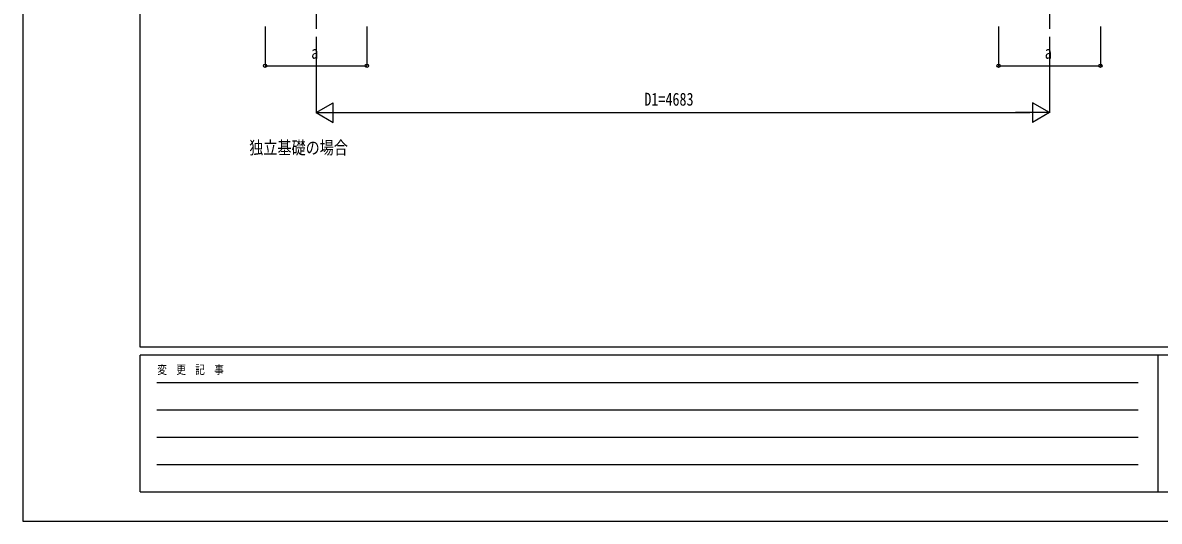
# Model space of a CAD drawing. Units: millimetres, scale not verified. Extents: x -10512 to 10512, y -7425 to 7425.
# Drawn here: x -10512 to -3253, y -7425 to -4238 of the extents above; entities that cross this region are included whole.
import ezdxf
from ezdxf.enums import TextEntityAlignment as Align

# ---------------------------------------------------------------- set-up
doc = ezdxf.new("R2010")
doc.units = ezdxf.units.MM
doc.header["$LTSCALE"] = 40
for name, color, linetype in [('0-2_USER1', 3, 'Continuous'), ('0-4_YKK_12', 2, 'Continuous'), ('0-7_YKK_D', 6, 'Continuous'), ('0-8_YKK_ZWAK', 7, 'Continuous')]:
    doc.layers.add(name, color=color, linetype=linetype)
doc.styles.add('ＭＳ ゴシック', font='')
doc.styles.get('ＭＳ ゴシック').set_extended_font_data('MS Gothic')

msp = doc.modelspace()

# ---------------------------------------------------------------- linework, layer by layer
at = {"layer": '0-4_YKK_12'}
for p, q in [((-8637.45, -3856.57), (-8637.45, -4277.65)), ((-3954.45, -3856.57), (-3954.45, -4277.65))]:
    msp.add_line(p, q, dxfattribs=at)
at = {"layer": '0-7_YKK_D'}
for p, q in [((-8964.58, -4262.5), (-8964.58, -4513.5)), ((-8314.58, -4262.5), (-8314.58, -4513.5)), ((-4279.45, -4262.5), (-4279.45, -4513.5)), ((-3629.45, -4262.5), (-3629.45, -4513.5)), ((-8637.45, -4327.65), (-8637.45, -4813.52)), ((-3954.45, -4327.65), (-3954.45, -4813.52)), ((-8964.58, -4512.5), (-8314.58, -4512.5)), ((-4279.45, -4512.5), (-3629.45, -4512.5)), ((-8637.45, -4812.52), (-8529.2, -4750.02)), ((-8529.2, -4875.02), (-8529.2, -4750.02)), ((-3954.45, -4812.52), (-4062.7, -4750.02)), ((-4062.7, -4750.02), (-4062.7, -4875.02)), ((-8637.45, -4812.52), (-8529.2, -4875.02)), ((-8637.45, -4812.52), (-8420.94, -4812.52)), ((-8512.45, -4812.52), (-4079.45, -4812.52)), ((-3954.45, -4812.52), (-4170.96, -4812.52)), ((-3954.45, -4812.52), (-4062.7, -4875.02))]:
    msp.add_line(p, q, dxfattribs=at)
for centre in [(-8964.58, -4512.5), (-8314.58, -4512.5), (-4279.45, -4512.5), (-3629.45, -4512.5)]:
    msp.add_circle(centre, 10.62, dxfattribs=at)
at = {"layer": '0-8_YKK_ZWAK'}
for p, q in [((-9762.45, -6312.5), (-9762.45, 6937.5)), ((9737.55, -6312.5), (-9762.45, -6312.5)), ((-3262.45, -6362.5), (-9762.45, -6362.5)), ((-9762.45, -7237.5), (-9762.45, -6362.5)), ((-3262.45, -6362.5), (-3262.45, -7237.5)), ((-12.45, -6362.5), (-3262.45, -6362.5)), ((-9656.2, -6537.5), (-3387.45, -6537.5)), ((-9656.2, -6712.5), (-3387.45, -6712.5)), ((-9656.2, -6887.5), (-3387.45, -6887.5)), ((-9656.2, -7062.5), (-3387.45, -7062.5)), ((-9762.45, -7237.5), (-3262.45, -7237.5)), ((-3262.45, -7237.5), (-12.45, -7237.5))]:
    msp.add_line(p, q, dxfattribs=at)
msp.add_lwpolyline([(-10512.5, -7425), (10512.5, -7425), (10512.5, 7425), (-10512.5, 7425)], close=True, dxfattribs=at)

# ---------------------------------------------------------------- texts
at = {"layer": '0-2_USER1', "style": 'ＭＳ ゴシック', "width": 0.8}
msp.add_text('独立基礎の場合', height=82.48, dxfattribs=at).set_placement((-9065.5, -5102.5), align=Align.BOTTOM_LEFT)
at = {"layer": '0-7_YKK_D', "style": 'ＭＳ ゴシック', "width": 0.8}
for s, p in [('a', (-8669.58, -4492.5)), ('a', (-3984.45, -4492.5)), ('D1=4683', (-6541.95, -4792.52))]:
    msp.add_text(s, height=82.48, dxfattribs=at).set_placement(p, align=Align.BOTTOM_LEFT)
at = {"layer": '0-8_YKK_ZWAK', "style": 'ＭＳ ゴシック', "width": 0.8}
msp.add_text('変  更  記  事', height=54.99, dxfattribs=at).set_placement((-9653.28, -6500), align=Align.BOTTOM_LEFT)

doc.saveas('drawing.dxf')
